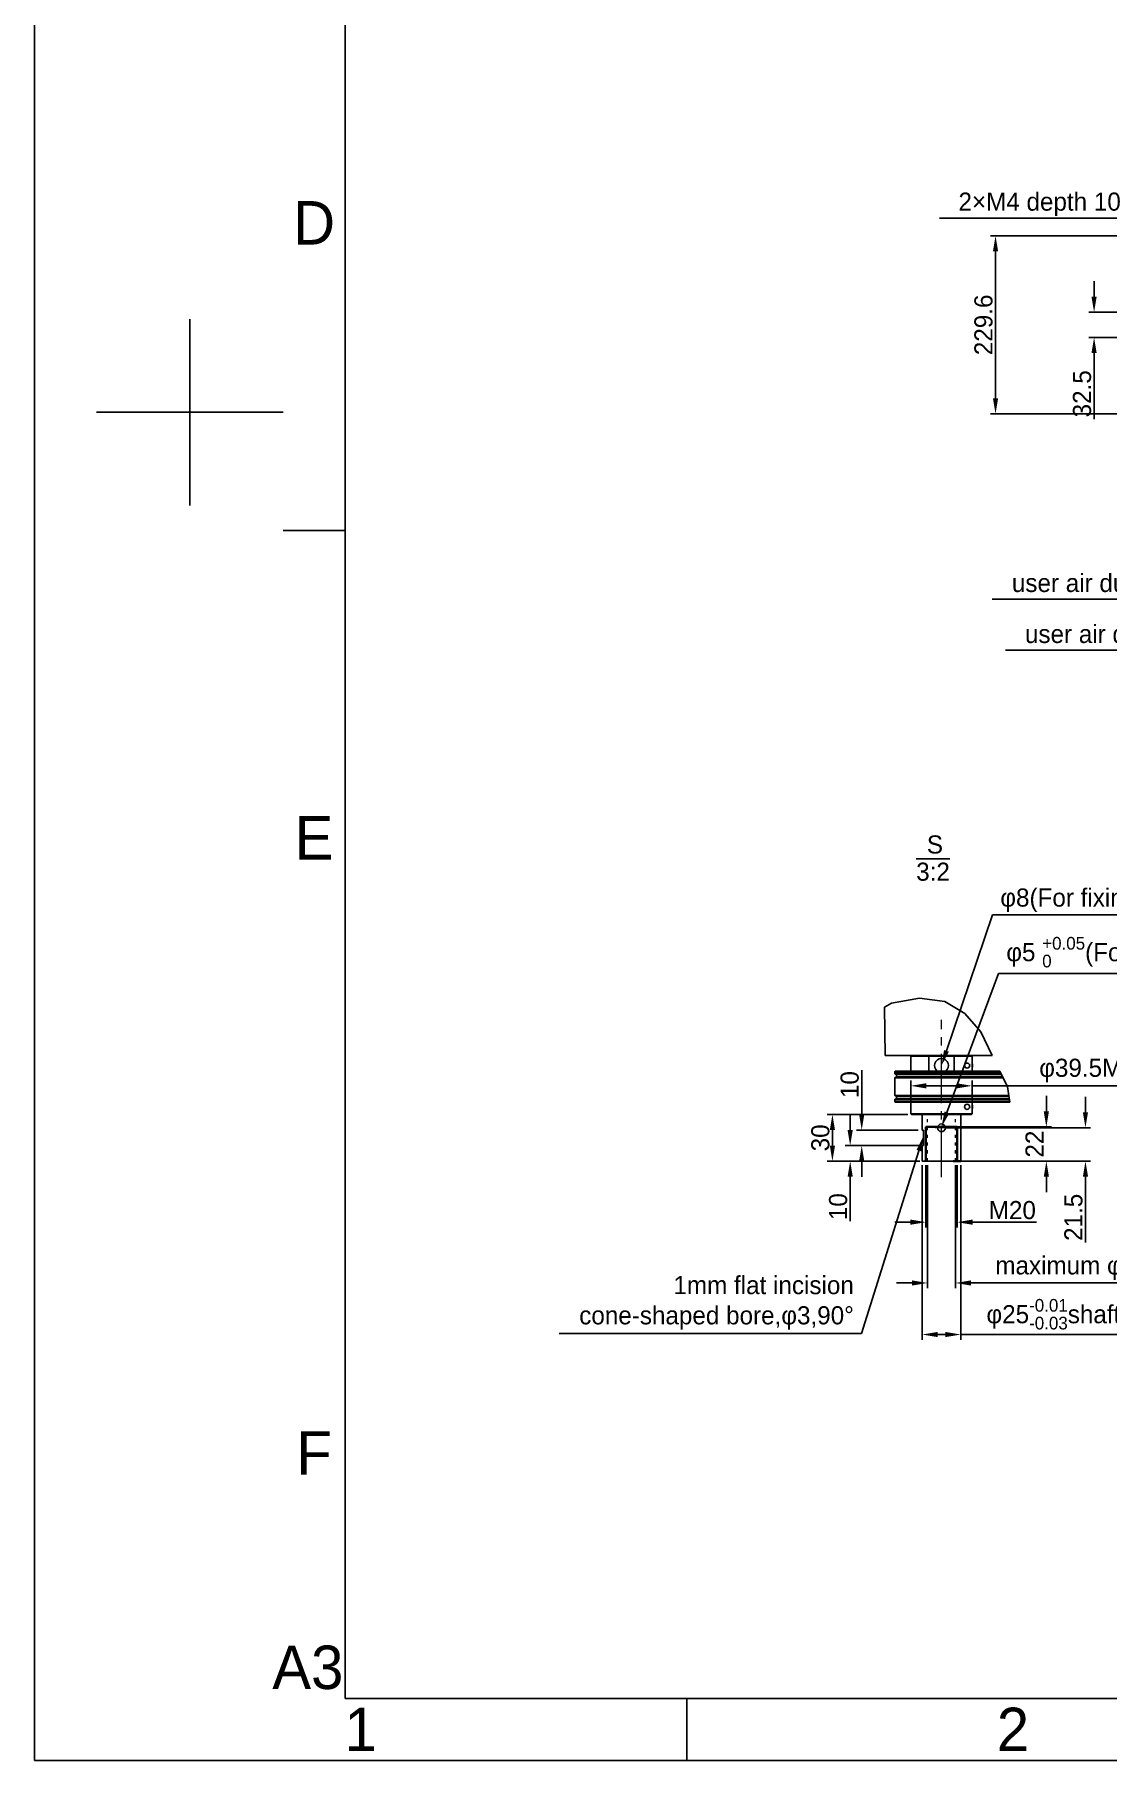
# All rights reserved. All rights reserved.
# Model space of a CAD drawing. Header units: millimetres. Extents: x 4061 to 8240, y 107 to 1541.
# Drawn here: x 6224 to 6639, y 115 to 782 of the extents above; entities that cross this region are included whole.
import ezdxf
from ezdxf import colors
from ezdxf.entities.mleader import LeaderData, LeaderLine
from ezdxf.enums import TextEntityAlignment as Align
from ezdxf.math import Vec2, Vec3

# ---------------------------------------------------------------- set-up
doc = ezdxf.new("R2010")
doc.units = ezdxf.units.MM
doc.linetypes.add('ACAD_ISO03W100', pattern=[30, 12, -18])
doc.linetypes.add('CENTER2', pattern=[28.575, 19.05, -3.175, 3.175, -3.175])
for name, color, linetype, lineweight in [('中心线层', 7, 'CENTER2', 0), ('虚线层', 7, 'ACAD_ISO03W100', 0), ('轮廓实线层', 7, 'Continuous', 30)]:
    doc.layers.add(name, color=color, linetype=linetype, lineweight=lineweight)
doc.layers.add('尺寸标注', color=7, linetype='Continuous')
doc.styles.add('思源黑', font='SourceHanSansCN-Normal.ttf')
doc.dimstyles.new('尺寸标注_3_10比例', dxfattribs={"dimtxt": 7, "dimasz": 6, "dimexe": 2, "dimexo": 1.5, "dimgap": 1, "dimtad": 1, "dimdec": 1, "dimlfac": 3.333333, "dimdsep": 46, "dimtxsty": '思源黑', "dimcen": 0.09, "dimadec": 0, "dimazin": 0, "dimtp": 0.01, "dimtm": 0.01, "dimtfac": 1, "dimtdec": 1, "dimtofl": 0, "dimtmove": 0, "dimatfit": 3, "dimfxl": 0, "dimtolj": 1, "dimarcsym": 0})

# ---------------------------------------------------------------- blocks, each defined once
blk = doc.blocks.new('*D1413')
at = {"layer": 'Defpoints', "color": 0}
for p in [(6790.18, 704.31), (6595.76, 635.43), (6790.18, 635.43)]:
    blk.add_point(p, dxfattribs=at)
at = {"layer": '轮廓实线层', "color": 0, "lineweight": -2}
for p, q in [((6788.68, 704.31), (6593.76, 704.31)), ((6595.76, 698.31), (6595.76, 641.43)), ((6788.68, 635.43), (6593.76, 635.43))]:
    blk.add_line(p, q, dxfattribs=at)
at = {"layer": '轮廓实线层', "color": 0}
for points in [[(6596.76, 698.31), (6594.76, 698.31), (6595.76, 704.31)], [(6594.76, 641.43), (6596.76, 641.43), (6595.76, 635.43)]]:
    blk.add_solid(points, dxfattribs=at)
at = {"layer": '轮廓实线层', "color": 0, "insert": (6591.13, 669.87), "char_height": 7, "attachment_point": 5, "rotation": 90, "style": '思源黑'}
blk.add_mtext('\\A1;229.6', dxfattribs=at)
blk = doc.blocks.new('*D1528')
at = {"color": 0, "lineweight": -2}
for p, q in [((6633.83, 680.74), (6633.83, 686.74)), ((6671.76, 674.74), (6631.83, 674.74)), ((6671.76, 664.99), (6631.83, 664.99)), ((6633.83, 658.99), (6633.83, 633.46))]:
    blk.add_line(p, q, dxfattribs=at)
at = {"color": 0}
for points in [[(6632.83, 680.74), (6634.83, 680.74), (6633.83, 674.74)], [(6634.83, 658.99), (6632.83, 658.99), (6633.83, 664.99)]]:
    blk.add_solid(points, dxfattribs=at)
at = {"layer": 'Defpoints', "color": 0}
for p in [(6673.26, 674.74), (6633.83, 664.99), (6673.26, 664.99)]:
    blk.add_point(p, dxfattribs=at)
at = {"color": 0, "insert": (6629.2, 643.23), "char_height": 7, "attachment_point": 5, "rotation": 90, "style": '思源黑'}
blk.add_mtext('\\A1;32.5', dxfattribs=at)
blk = doc.blocks.new('*D1584')
at = {"layer": 'Defpoints', "color": 0}
for p in [(6574.88, 359.7), (6574.88, 346.8), (6630.5, 346.8)]:
    blk.add_point(p, dxfattribs=at)
at = {"layer": '轮廓实线层', "color": 0, "lineweight": -2}
for p, q in [((6630.5, 365.7), (6630.5, 371.7)), ((6576.38, 359.7), (6632.5, 359.7)), ((6576.38, 346.8), (6632.5, 346.8)), ((6630.5, 340.8), (6630.5, 315.37))]:
    blk.add_line(p, q, dxfattribs=at)
at = {"layer": '轮廓实线层', "color": 0}
for points in [[(6629.5, 365.7), (6631.5, 365.7), (6630.5, 359.7)], [(6631.5, 340.8), (6629.5, 340.8), (6630.5, 346.8)]]:
    blk.add_solid(points, dxfattribs=at)
at = {"layer": '轮廓实线层', "color": 0, "insert": (6625.88, 325.09), "char_height": 7, "attachment_point": 5, "rotation": 90, "style": '思源黑'}
blk.add_mtext('\\A1;21.5', dxfattribs=at)
blk = doc.blocks.new('*D1585')
at = {"layer": 'Defpoints', "color": 0}
for p in [(6567.38, 346.8), (6582.38, 346.8), (6582.38, 279.83)]:
    blk.add_point(p, dxfattribs=at)
at = {"layer": '轮廓实线层', "color": 0, "lineweight": -2}
for p, q in [((6567.38, 345.3), (6567.38, 277.83)), ((6582.38, 345.3), (6582.38, 277.83)), ((6573.38, 279.83), (6576.38, 279.83)), ((6582.38, 279.83), (6686.85, 279.83))]:
    blk.add_line(p, q, dxfattribs=at)
at = {"layer": '轮廓实线层', "color": 0}
for points in [[(6573.38, 280.83), (6573.38, 278.83), (6567.38, 279.83)], [(6576.38, 278.83), (6576.38, 280.83), (6582.38, 279.83)]]:
    blk.add_solid(points, dxfattribs=at)
at = {"layer": '轮廓实线层', "color": 0, "insert": (6637.62, 287.68), "char_height": 7, "attachment_point": 5, "style": '思源黑'}
blk.add_mtext('\\A1;φ25{\\H0.7x;\\S-0.01^ -0.03;}{\\A1;\\C7;shaft diameter}', dxfattribs=at)
blk = doc.blocks.new('*D1586')
at = {"layer": 'Defpoints', "color": 0}
for p in [(6586.72, 375.9), (6563.03, 365.1), (6586.72, 365.1)]:
    blk.add_point(p, dxfattribs=at)
at = {"layer": '轮廓实线层', "color": 0, "lineweight": -2}
for p, q in [((6563.03, 366.6), (6563.03, 377.9)), ((6569.03, 375.9), (6580.72, 375.9)), ((6586.72, 366.6), (6586.72, 377.9)), ((6586.72, 375.9), (6762.87, 375.9))]:
    blk.add_line(p, q, dxfattribs=at)
at = {"layer": '轮廓实线层', "color": 0}
for points in [[(6569.03, 376.9), (6569.03, 374.9), (6563.03, 375.9)], [(6580.72, 374.9), (6580.72, 376.9), (6586.72, 375.9)]]:
    blk.add_solid(points, dxfattribs=at)
at = {"layer": '轮廓实线层', "color": 0, "insert": (6684.88, 381.82), "char_height": 7, "attachment_point": 5, "style": '思源黑'}
blk.add_mtext('\\A1;φ39.5Mechanical stopper diameter', dxfattribs=at)
blk = doc.blocks.new('*D1587')
at = {"layer": 'Defpoints', "color": 0}
for p in [(6563.33, 364.8), (6532.74, 346.8), (6567.38, 346.8)]:
    blk.add_point(p, dxfattribs=at)
at = {"layer": '轮廓实线层', "color": 0, "lineweight": -2}
for p, q in [((6561.83, 364.8), (6530.74, 364.8)), ((6532.74, 358.8), (6532.74, 352.8)), ((6565.88, 346.8), (6530.74, 346.8))]:
    blk.add_line(p, q, dxfattribs=at)
at = {"layer": '轮廓实线层', "color": 0}
for points in [[(6533.74, 358.8), (6531.74, 358.8), (6532.74, 364.8)], [(6531.74, 352.8), (6533.74, 352.8), (6532.74, 346.8)]]:
    blk.add_solid(points, dxfattribs=at)
at = {"layer": '轮廓实线层', "color": 0, "insert": (6528.11, 355.8), "char_height": 7, "attachment_point": 5, "rotation": 90, "style": '思源黑'}
blk.add_mtext('\\A1;30', dxfattribs=at)
blk = doc.blocks.new('*D1588')
at = {"layer": 'Defpoints', "color": 0}
for p in [(6569.48, 346.8), (6580.28, 346.8), (6580.28, 299.74)]:
    blk.add_point(p, dxfattribs=at)
at = {"layer": '轮廓实线层', "color": 0, "lineweight": -2}
for p, q in [((6569.48, 345.3), (6569.48, 297.74)), ((6580.28, 345.3), (6580.28, 297.74)), ((6563.48, 299.74), (6557.48, 299.74)), ((6586.28, 299.74), (6679.02, 299.74))]:
    blk.add_line(p, q, dxfattribs=at)
at = {"layer": '轮廓实线层', "color": 0}
for points in [[(6563.48, 298.74), (6563.48, 300.74), (6569.48, 299.74)], [(6586.28, 300.74), (6586.28, 298.74), (6580.28, 299.74)]]:
    blk.add_solid(points, dxfattribs=at)
at = {"layer": '轮廓实线层', "color": 0, "insert": (6635.65, 305.5), "char_height": 7, "attachment_point": 5, "style": '思源黑'}
blk.add_mtext('\\A1;{\\C7;maximum φ18 hole}', dxfattribs=at)
blk = doc.blocks.new('*D1589')
at = {"layer": 'Defpoints', "color": 0}
for p in [(6567.38, 358.8), (6544.07, 352.8), (6567.38, 352.8)]:
    blk.add_point(p, dxfattribs=at)
at = {"layer": '轮廓实线层', "color": 0, "lineweight": -2}
for p, q in [((6544.07, 364.8), (6544.07, 381.97)), ((6565.88, 358.8), (6542.07, 358.8)), ((6565.88, 352.8), (6542.07, 352.8)), ((6544.07, 346.8), (6544.07, 340.8))]:
    blk.add_line(p, q, dxfattribs=at)
at = {"layer": '轮廓实线层', "color": 0}
for points in [[(6543.07, 364.8), (6545.07, 364.8), (6544.07, 358.8)], [(6545.07, 346.8), (6543.07, 346.8), (6544.07, 352.8)]]:
    blk.add_solid(points, dxfattribs=at)
at = {"layer": '轮廓实线层', "color": 0, "insert": (6539.45, 376.38), "char_height": 7, "attachment_point": 5, "rotation": 90, "style": '思源黑'}
blk.add_mtext('\\A1;10', dxfattribs=at)
blk = doc.blocks.new('*D1590')
at = {"layer": 'Defpoints', "color": 0}
for p in [(6539.61, 346.8), (6567.98, 352.8), (6567.98, 346.8)]:
    blk.add_point(p, dxfattribs=at)
at = {"layer": '轮廓实线层', "color": 0, "lineweight": -2}
for p, q in [((6539.61, 358.8), (6539.61, 364.8)), ((6566.48, 352.8), (6537.61, 352.8)), ((6566.48, 346.8), (6537.61, 346.8)), ((6539.61, 340.8), (6539.61, 323.64))]:
    blk.add_line(p, q, dxfattribs=at)
at = {"layer": '轮廓实线层', "color": 0}
for points in [[(6538.61, 358.8), (6540.61, 358.8), (6539.61, 352.8)], [(6540.61, 340.8), (6538.61, 340.8), (6539.61, 346.8)]]:
    blk.add_solid(points, dxfattribs=at)
at = {"layer": '轮廓实线层', "color": 0, "insert": (6534.98, 329.22), "char_height": 7, "attachment_point": 5, "rotation": 90, "style": '思源黑'}
blk.add_mtext('\\A1;10', dxfattribs=at)
blk = doc.blocks.new('*D1591')
at = {"layer": 'Defpoints', "color": 0}
for p in [(6574.88, 360), (6615.39, 360), (6574.88, 346.8)]:
    blk.add_point(p, dxfattribs=at)
at = {"layer": '轮廓实线层', "color": 0, "lineweight": -2}
for p, q in [((6615.39, 366), (6615.39, 372)), ((6576.38, 360), (6617.39, 360)), ((6576.38, 346.8), (6617.39, 346.8)), ((6615.39, 340.8), (6615.39, 334.8))]:
    blk.add_line(p, q, dxfattribs=at)
at = {"layer": '轮廓实线层', "color": 0}
for points in [[(6614.39, 366), (6616.39, 366), (6615.39, 360)], [(6616.39, 340.8), (6614.39, 340.8), (6615.39, 346.8)]]:
    blk.add_solid(points, dxfattribs=at)
at = {"layer": '轮廓实线层', "color": 0, "insert": (6610.83, 353.4), "char_height": 7, "attachment_point": 5, "rotation": 90, "style": '思源黑'}
blk.add_mtext('\\A1;22', dxfattribs=at)
blk = doc.blocks.new('*D1592')
at = {"layer": 'Defpoints', "color": 0}
for p in [(6568.88, 346.8), (6580.88, 346.8), (6580.88, 323.23)]:
    blk.add_point(p, dxfattribs=at)
at = {"layer": '轮廓实线层', "color": 0, "lineweight": -2}
for p, q in [((6568.88, 345.3), (6568.88, 321.23)), ((6580.88, 345.3), (6580.88, 321.23)), ((6562.88, 323.23), (6556.88, 323.23)), ((6586.88, 323.23), (6611.61, 323.23))]:
    blk.add_line(p, q, dxfattribs=at)
at = {"layer": '轮廓实线层', "color": 0}
for points in [[(6562.88, 322.23), (6562.88, 324.23), (6568.88, 323.23)], [(6586.88, 324.23), (6586.88, 322.23), (6580.88, 323.23)]]:
    blk.add_solid(points, dxfattribs=at)
at = {"layer": '轮廓实线层', "color": 0, "insert": (6602.25, 327.85), "char_height": 7, "attachment_point": 5, "style": '思源黑'}
blk.add_mtext('\\A1;M20', dxfattribs=at)

msp = doc.modelspace()

# ---------------------------------------------------------------- linework, layer by layer
at = {"color": 2}
for p, q in [((6284.499, 600.081), (6284.499, 672.081)), ((6248.499, 636.081), (6320.499, 636.081)), ((6320.499, 590.481), (6344.499, 590.481)), ((6476.499, 115.281), (6476.499, 139.281))]:
    msp.add_line(p, q, dxfattribs=at)
for p, q in [((6555.516, 407.795), (6552.813, 406.321)), ((6566.328, 409.819), (6555.516, 407.795)), ((6576.208, 408.454), (6566.328, 409.819)), ((6583.843, 403.834), (6576.208, 408.454)), ((6553.139, 387.603), (6552.813, 406.321)), ((6590.036, 396.695), (6583.843, 403.834)), ((6594.507, 387.603), (6590.036, 396.695)), ((6594.507, 387.603), (6553.139, 387.603)), ((6563.333, 387.603), (6563.033, 387.303)), ((6563.033, 381.603), (6563.033, 387.303)), ((6586.724, 387.303), (6563.033, 387.303)), ((6570.006, 381.603), (6570.006, 387.303)), ((6579.759, 387.303), (6579.694, 387.603)), ((6579.759, 387.303), (6579.759, 381.603)), ((6586.424, 387.603), (6586.724, 387.303)), ((6586.724, 381.603), (6586.724, 387.303)), ((6556.876, 381.303), (6556.876, 380.613)), ((6597.606, 381.303), (6556.876, 381.303)), ((6556.902, 380.521), (6556.876, 380.613)), ((6597.945, 380.613), (6556.876, 380.613)), ((6598.034, 380.433), (6557.056, 380.433)), ((6557.176, 381.603), (6597.459, 381.603)), ((6557.476, 379.31), (6557.476, 380.253)), ((6557.476, 380.253), (6598.123, 380.253)), ((6600.431, 375.56), (6597.459, 381.603)), ((6556.876, 377.793), (6556.876, 373.413)), ((6556.876, 377.793), (6556.881, 377.793)), ((6556.877, 373.413), (6556.876, 373.413)), ((6556.881, 377.793), (6556.885, 377.827)), ((6556.887, 373.365), (6556.881, 373.413)), ((6556.886, 377.835), (6556.891, 377.966)), ((6556.891, 377.966), (6556.893, 378.153)), ((6556.919, 379.086), (6556.893, 378.993)), ((6556.893, 378.993), (6556.893, 378.083)), ((6556.893, 378.993), (6598.742, 378.993)), ((6557.073, 379.173), (6598.654, 379.173)), ((6557.313, 379.173), (6557.401, 379.196)), ((6557.487, 379.307), (6557.493, 379.353)), ((6557.493, 379.353), (6598.565, 379.353)), ((6601.224, 369.603), (6600.431, 375.56)), ((6556.902, 370.686), (6556.876, 370.593)), ((6556.876, 370.593), (6556.876, 369.903)), ((6556.876, 370.593), (6601.092, 370.593)), ((6556.876, 369.903), (6601.184, 369.903)), ((6556.891, 373.23), (6556.887, 373.365)), ((6556.89, 373.266), (6556.892, 373.207)), ((6556.893, 373.053), (6556.891, 373.23)), ((6556.893, 373.138), (6556.893, 373.061)), ((6556.893, 373.061), (6556.893, 372.213)), ((6556.903, 372.156), (6556.893, 372.213)), ((6600.876, 372.213), (6556.893, 372.213)), ((6557.056, 370.773), (6601.068, 370.773)), ((6600.9, 372.033), (6557.073, 372.033)), ((6601.224, 369.603), (6557.176, 369.603)), ((6557.313, 372.033), (6557.394, 372.012)), ((6557.401, 372.01), (6557.461, 371.952)), ((6557.468, 371.946), (6557.493, 371.853)), ((6557.476, 370.953), (6557.476, 371.892)), ((6601.044, 370.953), (6557.476, 370.953)), ((6600.924, 371.853), (6557.493, 371.853)), ((6563.033, 365.103), (6563.033, 369.603)), ((6586.724, 369.603), (6586.724, 365.103)), ((6563.333, 364.803), (6563.033, 365.103)), ((6563.033, 365.103), (6586.724, 365.103)), ((6586.424, 364.803), (6563.333, 364.803)), ((6567.383, 358.803), (6567.383, 364.803)), ((6582.383, 346.803), (6582.383, 364.803)), ((6586.724, 365.103), (6586.424, 364.803)), ((6567.983, 358.803), (6567.384, 358.803)), ((6567.983, 358.803), (6567.983, 352.803)), ((6567.383, 346.803), (6567.383, 352.803)), ((6567.384, 352.803), (6567.983, 352.803)), ((6582.381, 346.803), (6567.384, 346.803))]:
    msp.add_line(p, q)
for points in [[(6224.499, 115.281), (6224.499, 1540.881), (8240.499, 1540.881), (8240.499, 115.281)], [(6344.499, 139.281), (6344.499, 1516.881), (8216.499, 1516.881), (8216.499, 139.281)]]:
    msp.add_lwpolyline(points, close=True, dxfattribs=at)
for points in [[(6570.006, 387.303), (6570.039, 387.403), (6570.039, 387.503), (6570.071, 387.603)], [(6556.876, 381.303), (6556.914, 381.45), (6557.022, 381.561), (6557.176, 381.603)], [(6557.056, 380.433), (6556.968, 380.456), (6556.902, 380.521)], [(6557.476, 380.253), (6557.453, 380.341), (6557.389, 380.408), (6557.296, 380.433)], [(6556.892, 378.013), (6556.891, 377.953), (6556.889, 377.903), (6556.887, 377.864), (6556.886, 377.837), (6556.885, 377.829)], [(6556.885, 373.378), (6556.885, 373.383), (6556.885, 373.374), (6556.887, 373.35), (6556.889, 373.314)], [(6557.073, 379.173), (6556.985, 379.15), (6556.919, 379.086)], [(6557.477, 379.279), (6557.437, 379.223), (6557.369, 379.182), (6557.313, 379.173)], [(6557.401, 379.196), (6557.468, 379.261), (6557.493, 379.353)], [(6557.488, 379.314), (6557.488, 379.315), (6557.477, 379.279)], [(6556.876, 369.903), (6556.914, 369.757), (6557.022, 369.646), (6557.176, 369.603)], [(6557.056, 370.773), (6556.968, 370.75), (6556.902, 370.686)], [(6557.073, 372.033), (6556.989, 372.054), (6556.933, 372.1), (6556.903, 372.156)], [(6557.476, 370.953), (6557.453, 370.865), (6557.389, 370.799), (6557.296, 370.773)], [(6557.313, 372.033), (6557.387, 372.017), (6557.455, 371.964)], [(6557.455, 371.964), (6557.485, 371.906), (6557.488, 371.892)]]:
    msp.add_lwpolyline(points)
for centre, radius in [((6584.781, 383.71), 0.99), ((6584.781, 367.81), 0.99), ((6574.883, 359.703), 1.5)]:
    msp.add_circle(centre, radius)
for centre, radius, start, end in [((6574.883, 383.703), 2.7, 307.917903, 232.128113), ((6584.781, 383.71), 2.1, 338.137099, 21.88053), ((6584.781, 367.81), 2.1, 338.137099, 21.88053)]:
    msp.add_arc(centre, radius, start, end)
at = {"layer": '中心线层'}
for p, q in [((6574.883, 340.663), (6574.883, 401.452)), ((6576.935, 359.703), (6572.449, 359.703))]:
    msp.add_line(p, q, dxfattribs=at)
at = {"layer": '虚线层', "ltscale": 0.1}
for p, q in [((6569.483, 346.803), (6569.483, 364.803)), ((6580.283, 346.803), (6580.283, 364.803))]:
    msp.add_line(p, q, dxfattribs=at)
at = {"layer": '轮廓实线层'}
for p, q in [((6568.883, 346.803), (6568.883, 360.003)), ((6568.883, 360.003), (6580.883, 360.003)), ((6580.883, 346.803), (6580.883, 360.003)), ((6582.383, 346.803), (6579.383, 346.803))]:
    msp.add_line(p, q, dxfattribs=at)

# ---------------------------------------------------------------- texts
at = {"color": 2, "style": '思源黑'}
for s, p in [('D', (6332.499, 709.281)), ('E', (6332.499, 471.681)), ('F', (6332.499, 234.081)), ('A3', (6330.099, 151.281)), ('1', (6350.499, 127.281)), ('2', (6602.499, 127.281))]:
    msp.add_text(s, height=16.8, dxfattribs=at).set_placement(p, align=Align.MIDDLE_CENTER)
at = {"insert": (6578.124, 472.636), "char_height": 7, "width": 19.34754, "attachment_point": 3, "line_spacing_factor": 0.9, "style": '思源黑'}
msp.add_mtext('\\pxqc;   S\\P\\pq*;{\\O3:2}', dxfattribs=at)

# ---------------------------------------------------------------- dimensions: what is measured, and where the dimension line sits
dim = msp.add_linear_dim(base=(6633.827, 664.994), p1=(6673.255, 674.744), p2=(6673.255, 664.994), angle=90, dimstyle='尺寸标注_3_10比例')
dim.commit()
dim.dimension.update_dxf_attribs({"geometry": '*D1528', "text_midpoint": (6629.196, 643.229)})
at = {"layer": '轮廓实线层'}
dim = msp.add_linear_dim(base=(6595.76, 635.432), p1=(6790.176, 704.306), p2=(6790.175, 635.432), angle=90, dimstyle='尺寸标注_3_10比例', dxfattribs=at)
dim.commit()
dim.dimension.update_dxf_attribs({"geometry": '*D1413', "text_midpoint": (6595.76, 669.869), "dimtype": 160})
for base, p1, p2, text, picture, middle in [((6586.724, 375.901), (6563.033, 365.103), (6586.724, 365.103), 'φ39.5Mechanical stopper diameter', '*D1586', (6684.882, 375.901)), ((6580.283, 299.739), (6569.483, 346.803), (6580.283, 346.803), '{\\C7;maximum φ18 hole}', '*D1588', (6635.652, 299.739)), ((6582.383, 279.832), (6567.383, 346.803), (6582.383, 346.803), 'φ25{\\H0.7x;\\S-0.01^ -0.03;}{\\A1;\\C7;shaft diameter}', '*D1585', (6637.617, 279.832))]:
    dim = msp.add_linear_dim(base=base, p1=p1, p2=p2, text=text, dimstyle='尺寸标注_3_10比例', override={"dimtxsty": '思源黑'}, dxfattribs=at)
    dim.commit()
    dim.dimension.update_dxf_attribs({"geometry": picture, "text_midpoint": middle, "dimtype": 160})
for base, p1, p2, text, picture, middle in [((6544.074, 352.803), (6567.383, 358.803), (6567.384, 352.803), '10', '*D1589', (6544.074, 376.384)), ((6615.392, 360.003), (6574.883, 346.803), (6574.883, 360.003), '22', '*D1591', (6615.392, 353.403)), ((6630.503, 346.803), (6574.883, 359.703), (6574.883, 346.803), '21.5', '*D1584', (6630.503, 325.087)), ((6539.61, 346.803), (6567.983, 352.803), (6567.983, 346.803), '10', '*D1590', (6539.61, 329.222))]:
    dim = msp.add_linear_dim(base=base, p1=p1, p2=p2, angle=90, text=text, dimstyle='尺寸标注_3_10比例', dxfattribs=at)
    dim.commit()
    dim.dimension.update_dxf_attribs({"geometry": picture, "text_midpoint": middle, "dimtype": 160})
dim = msp.add_linear_dim(base=(6532.737, 346.803), p1=(6563.333, 364.803), p2=(6567.384, 346.803), angle=90, text='30', dimstyle='尺寸标注_3_10比例', dxfattribs=at)
dim.commit()
dim.dimension.update_dxf_attribs({"geometry": '*D1587', "text_midpoint": (6528.107, 355.803)})
dim = msp.add_linear_dim(base=(6580.883, 323.226), p1=(6568.883, 346.803), p2=(6580.883, 346.803), text='M20', dimstyle='尺寸标注_3_10比例', dxfattribs=at)
dim.commit()
dim.dimension.update_dxf_attribs({"geometry": '*D1592', "text_midpoint": (6602.246, 323.226), "dimtype": 160})

# ---------------------------------------------------------------- leaders
ml = msp.add_multileader_mtext('Standard')
ml.set_content('{\\C7;user air duct }2{\\C256;(φ8 blue)}', style='思源黑')
ml.set_leader_properties()
ml.build(insert=Vec2(0, 0))
ml.multileader.update_dxf_attribs({"text_left_attachment_type": 5, "text_right_attachment_type": 5, "dogleg_length": 1, "arrow_head_size": 6})
ctx = ml.context
ctx.base_point, ctx.char_height, ctx.arrow_head_size, ctx.plane_origin = Vec3(6596.236, 563.956), 7, 6, Vec3(6672.849, 506.179)
ctx.left_attachment, ctx.right_attachment, ctx.text_align_type = 5, 5, 2
notes = []
notes.append((ctx, [(0, (1, 1, 0), (6702.197, 563.956), (-1, 0), 1, [(0, [(6760.899, 663.784)], 0, [])])]))
ctx.mtext.insert, ctx.mtext.alignment, ctx.mtext.flow_direction = Vec3(6699.197, 573.664), 3, 5
ml = msp.add_multileader_mtext('Standard')
ml.set_content('{\\C7;user air duct }4{\\C256;(φ6 blue}', style='思源黑')
ml.set_leader_properties()
ml.build(insert=Vec2(0, 0))
ml.multileader.update_dxf_attribs({"text_left_attachment_type": 5, "text_right_attachment_type": 5, "dogleg_length": 1, "arrow_head_size": 6})
ctx = ml.context
ctx.base_point, ctx.char_height, ctx.arrow_head_size, ctx.plane_origin = Vec3(6600.844, 544.249), 7, 6, Vec3(6683.884, 505.606)
ctx.left_attachment, ctx.right_attachment, ctx.text_align_type = 5, 5, 2
notes.append((ctx, [(0, (1, 1, 0), (6704.129, 544.249), (-1, 0), 1, [(0, [(6771.934, 663.21)], 0, [])])]))
ctx.mtext.insert, ctx.mtext.alignment, ctx.mtext.flow_direction = Vec3(6701.129, 553.957), 3, 5
ml = msp.add_multileader_mtext('Standard')
ml.set_content('φ{\\C256;8(For fixing lower side M20 screws only)}', style='思源黑')
ml.set_leader_properties()
ml.build(insert=Vec2(0, 0))
ml.multileader.update_dxf_attribs({"text_left_attachment_type": 5, "text_right_attachment_type": 5, "dogleg_length": 1, "arrow_head_size": 6})
ctx = ml.context
ctx.base_point, ctx.char_height, ctx.arrow_head_size, ctx.plane_origin = Vec3(6595.605, 441.929), 7, 6, Vec3(6574.883, 383.703)
ctx.left_attachment, ctx.right_attachment = 5, 5
notes.append((ctx, [(0, (1, 1, 0), (6594.605, 441.929), (1, 0), 1, [(0, [(6574.883, 383.703)], 0, [])])]))
ctx.mtext.insert, ctx.mtext.flow_direction = Vec3(6597.605, 452.132), 5
ml = msp.add_multileader_mtext('Standard')
ml.set_content('\\A1;{\\C256;φ5 {\\H0.7x;\\S+0.05^ 0;}(For use in fixture assembly and positioning)}', style='思源黑')
ml.set_leader_properties()
ml.build(insert=Vec2(0, 0))
ml.multileader.update_dxf_attribs({"text_left_attachment_type": 5, "text_right_attachment_type": 5, "dogleg_length": 1, "arrow_head_size": 6})
ctx = ml.context
ctx.base_point, ctx.char_height, ctx.arrow_head_size, ctx.plane_origin = Vec3(6597.917, 419.231), 7, 6, Vec3(6574.883, 360.003)
ctx.left_attachment, ctx.right_attachment = 5, 5
notes.append((ctx, [(0, (1, 1, 0), (6596.917, 419.231), (1, 0), 1, [(0, [(6574.883, 360.003)], 0, [])])]))
ctx.mtext.insert, ctx.mtext.flow_direction = Vec3(6599.917, 433.418), 5
ml = msp.add_multileader_mtext('Standard')
ml.set_content('1mm{\\C256; flat incision\\Pcone-shaped bore,φ3,90°}', style='思源黑')
ml.set_leader_properties()
ml.build(insert=Vec2(0, 0))
ml.multileader.update_dxf_attribs({"text_left_attachment_type": 5, "text_right_attachment_type": 5, "dogleg_length": 1, "arrow_head_size": 6})
ctx = ml.context
ctx.base_point, ctx.char_height, ctx.arrow_head_size, ctx.plane_origin = Vec3(6428.325, 280.19), 7, 6, Vec3(6567.983, 356.575)
ctx.left_attachment, ctx.right_attachment, ctx.text_align_type = 5, 5, 2
notes.append((ctx, [(0, (1, 1, 0), (6544.031, 280.19), (-1, 0), 1, [(0, [(6567.983, 356.575)], 0, [])])]))
ctx.mtext.insert, ctx.mtext.alignment, ctx.mtext.flow_direction = Vec3(6541.031, 302.424), 3, 5
at = {"layer": '尺寸标注'}
ml = msp.add_multileader_mtext('Standard', dxfattribs=at)
ml.set_content('2×M4 {\\A1;\\C256;depth }10', style='思源黑')
ml.set_leader_properties()
ml.build(insert=Vec2(0, 0))
ml.multileader.update_dxf_attribs({"text_left_attachment_type": 5, "text_right_attachment_type": 5, "dogleg_length": 1, "arrow_head_size": 6})
ctx = ml.context
ctx.base_point, ctx.char_height, ctx.arrow_head_size, ctx.plane_origin = Vec3(6574.206, 711.144), 7, 6, Vec3(6673.284, 664.809)
ctx.left_attachment, ctx.right_attachment, ctx.text_align_type = 5, 5, 2
notes.append((ctx, [(0, (1, 1, 0), (6647.161, 711.144), (-1, 0), 1, [(0, [(6673.126, 674.785)], 0, [])])]))
ctx.mtext.insert, ctx.mtext.alignment, ctx.mtext.flow_direction = Vec3(6644.161, 720.974), 3, 5
for ctx, leaders in notes:
    for number, flags, end, landing, length, lines in leaders:
        leader = LeaderData()
        leader.index, (leader.has_last_leader_line, leader.has_dogleg_vector, leader.attachment_direction) = number, flags
        leader.last_leader_point, leader.dogleg_vector, leader.dogleg_length = Vec3(end), Vec3(landing), length
        for number, points, colour, breaks in lines:
            line = LeaderLine()
            line.index, line.vertices, line.color, line.breaks = number, Vec3.list(points), colors.encode_raw_color(colour), breaks
            leader.lines.append(line)
        ctx.leaders.append(leader)

doc.saveas('drawing.dxf')
